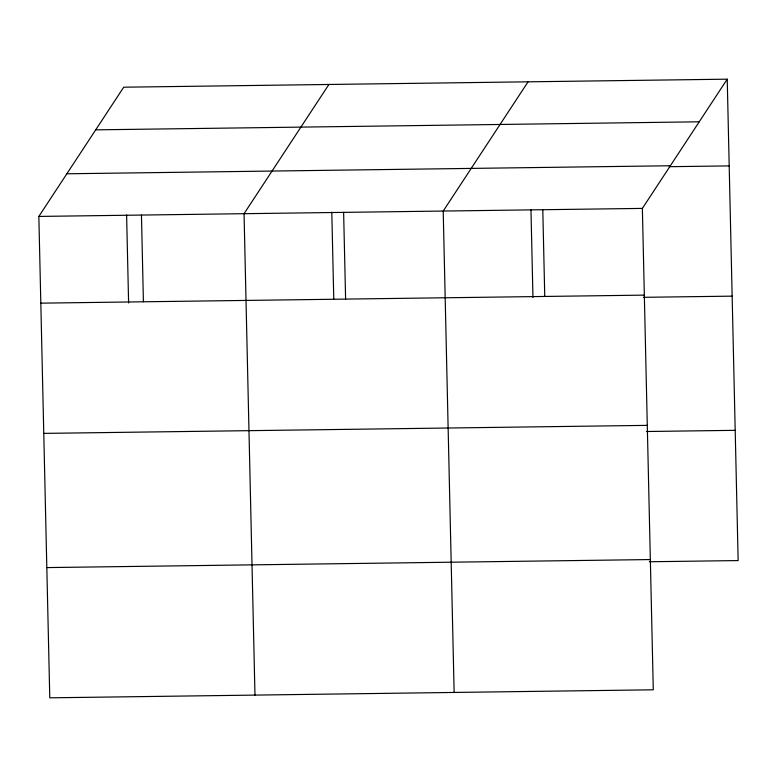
<?xml version="1.0" encoding="UTF-8"?>
<svg xmlns="http://www.w3.org/2000/svg" width="777" height="777" viewBox="0 0 777 777"><rect width="100%" height="100%" fill="white"/><g stroke="black" fill="none" stroke-linecap="round" stroke-linejoin="round"><path stroke-width="1.17" d="M727.223 79.176L642.365 208.401L653.292 689.801L49.777 697.824L38.85 216.424L123.708 87.199L727.223 79.176L738.15 560.576L649.368 561.752M328.904 84.47L244.046 213.694L254.973 695.094M528.069 81.818L443.211 211.053L454.137 692.453M95.707 129.846L699.222 121.814M66.851 173.786L670.376 165.754M669.201 166.696L729.195 165.899M38.85 216.424L642.365 208.401M40.822 303.156L644.337 295.124M643.366 297.319L732.148 296.144M43.774 433.391L647.29 425.369M646.415 431.507L735.197 430.332M46.814 567.589L650.339 559.557M542.793 209.722L544.755 296.445M530.963 209.547L532.964 297.581M343.628 212.374L345.6 299.096M331.798 212.199L333.77 299.028M141.453 215.064L143.415 301.787M126.602 214.928L128.603 302.962"/></g></svg>
